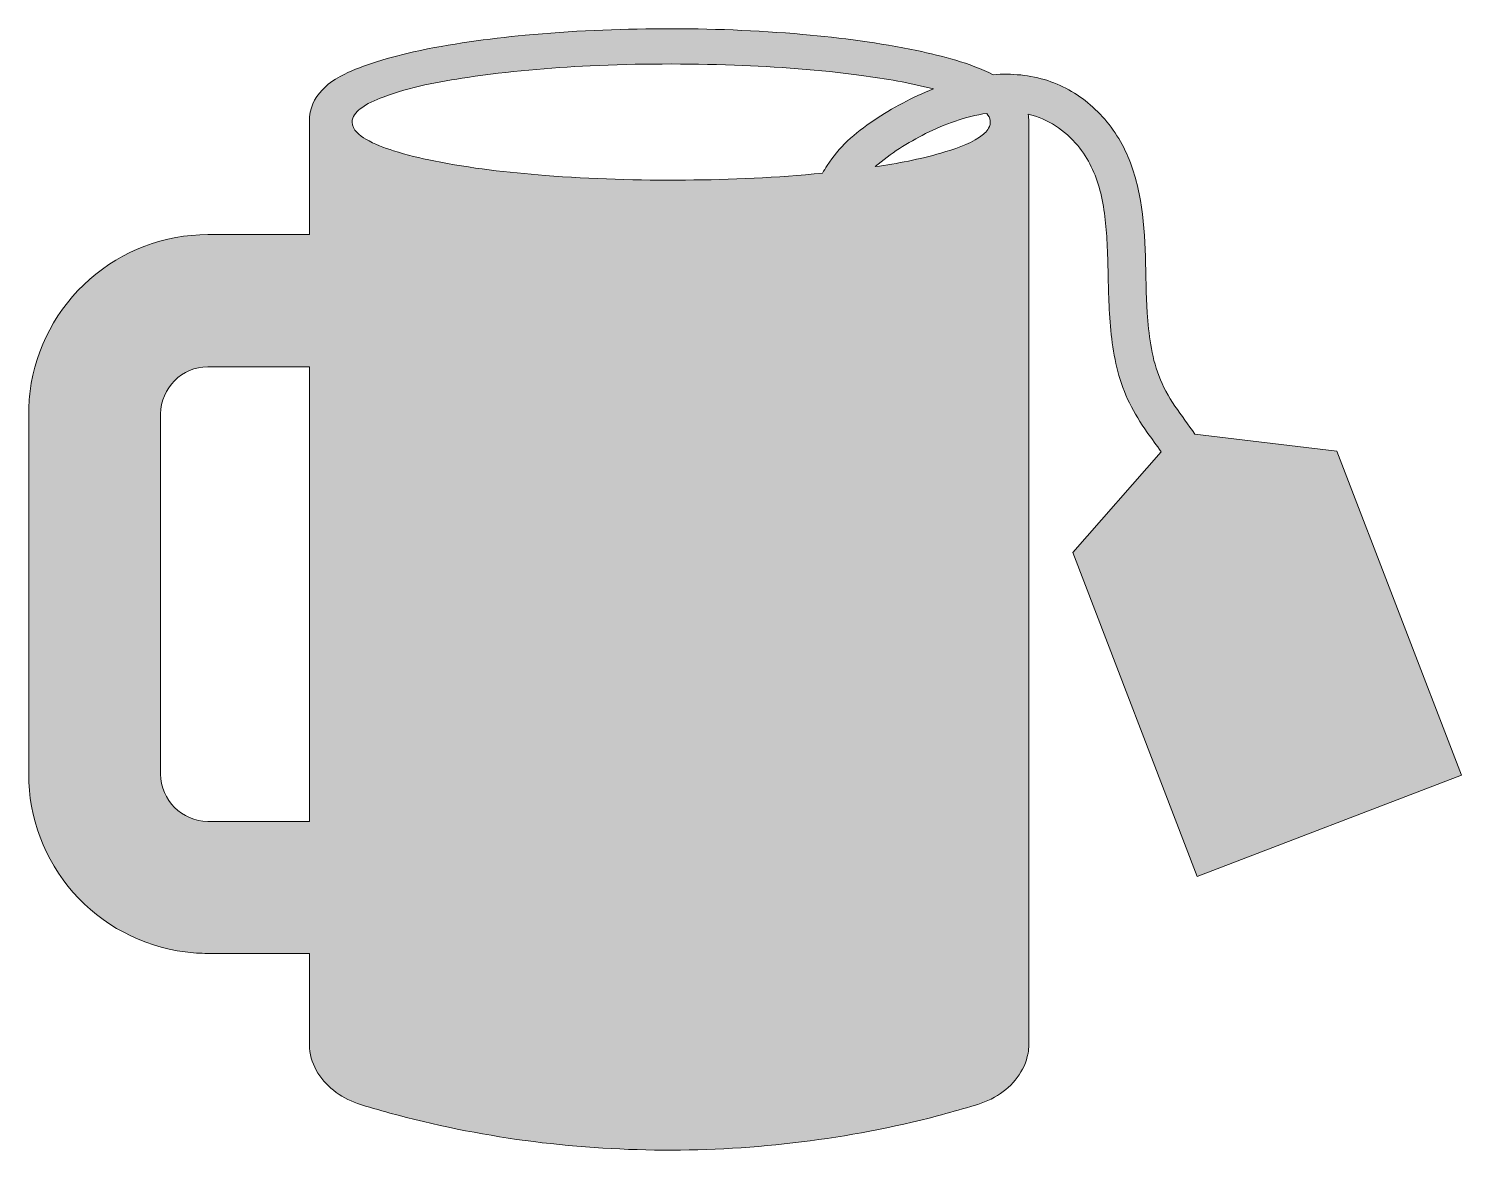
# Model space of a CAD drawing. Header units: inches. Extents: x 0 to 102, y 0 to 80.
import ezdxf

# ---------------------------------------------------------------- set-up
doc = ezdxf.new("R2010")
doc.units = ezdxf.units.IN
doc.header["$MEASUREMENT"] = 0
doc.layers.add('Layer 1', color=7, linetype='Continuous')

msp = doc.modelspace()

# ---------------------------------------------------------------- hatches: boundary and pattern name
at = {"layer": 'Layer 1', "true_color": 0x874533}
h = msp.add_hatch(color=17, dxfattribs=at)
h.dxf.hatch_style = 2
edge = h.paths.add_edge_path()
edge.add_spline(control_points=[(80.14, 54.92), (79.61, 56.34), (79.42, 57.87), (79.33, 59.37), (79.16, 62.03), (79.29, 64.72), (78.84, 67.35), (78.63, 68.56), (78.3, 69.76), (77.77, 70.87), (77.2, 72.04), (76.42, 73.1), (75.46, 73.97), (74.53, 74.81), (73.46, 75.46), (72.27, 75.84), (71.02, 76.25), (69.7, 76.36), (68.4, 76.26), (66.72, 77.11), (64.82, 77.58), (62.99, 77.97), (60.32, 78.53), (57.62, 78.88), (54.91, 79.12), (51.61, 79.41), (48.3, 79.53), (45, 79.52), (41.73, 79.51), (38.46, 79.37), (35.21, 79.06), (32.56, 78.81), (29.91, 78.45), (27.3, 77.88), (26.29, 77.65), (25.29, 77.39), (24.31, 77.06), (23.56, 76.81), (22.8, 76.52), (22.1, 76.14), (21.63, 75.88), (21.16, 75.57), (20.82, 75.16), (20.25, 74.63), (19.91, 73.86), (19.91, 72.94), (19.91, 72.94), (19.91, 64.92), (19.91, 64.92), (19.91, 64.92), (12.7, 64.92), (12.7, 64.92), (9.64, 64.92), (6.63, 63.78), (4.33, 61.76), (2.01, 59.73), (0.49, 56.88), (0.1, 53.82), (0.03, 53.29), (0, 52.75), (0, 52.21), (0, 52.21), (0, 26.66), (0, 26.66), (0, 23.59), (1.13, 20.59), (3.15, 18.28), (5.18, 15.97), (8.04, 14.44), (11.1, 14.05), (11.63, 13.99), (12.17, 13.95), (12.7, 13.95), (12.7, 13.95), (19.91, 13.95), (19.91, 13.95), (19.91, 13.95), (19.91, 7.47), (19.91, 7.47), (19.91, 6.18), (20.63, 5.02), (21.62, 4.24), (22.12, 3.83), (22.7, 3.52), (23.32, 3.31), (24.07, 3.05), (24.85, 2.85), (25.62, 2.63), (28.77, 1.77), (31.97, 1.12), (35.21, 0.68), (38.45, 0.25), (41.73, 0.02), (45, 0), (48.28, -0.02), (51.55, 0.18), (54.81, 0.58), (58.06, 0.99), (61.28, 1.6), (64.45, 2.43), (65.24, 2.64), (66.02, 2.86), (66.81, 3.09), (67.48, 3.29), (68.12, 3.5), (68.71, 3.88), (69.78, 4.55), (70.65, 5.6), (70.87, 6.87), (70.91, 7.06), (70.92, 7.27), (70.92, 7.47), (70.92, 7.47), (70.92, 72.94), (70.92, 72.94), (70.92, 73.12), (70.91, 73.29), (70.89, 73.46), (72.28, 73.14), (73.48, 72.32), (74.4, 71.23), (75.16, 70.31), (75.66, 69.22), (75.97, 68.08), (76.29, 66.85), (76.41, 65.58), (76.48, 64.32), (76.55, 62.85), (76.55, 61.38), (76.62, 59.91), (76.69, 58.33), (76.84, 56.74), (77.24, 55.21), (77.45, 54.45), (77.71, 53.7), (78.06, 52.99), (78.42, 52.26), (78.85, 51.57), (79.32, 50.9), (79.65, 50.44), (79.99, 49.98), (80.32, 49.52), (80.32, 49.52), (74.05, 42.39), (74.05, 42.39), (74.05, 42.39), (82.87, 19.4), (82.87, 19.4), (82.87, 19.4), (101.6, 26.59), (101.6, 26.59), (101.6, 26.59), (92.78, 49.57), (92.78, 49.57), (92.78, 49.57), (82.71, 50.77), (82.71, 50.77), (81.77, 52.1), (80.72, 53.38), (80.14, 54.92)], knot_values=[0, 0, 0, 0, 1, 1, 1, 2, 2, 2, 3, 3, 3, 4, 4, 4, 5, 5, 5, 6, 6, 6, 7, 7, 7, 8, 8, 8, 9, 9, 9, 10, 10, 10, 11, 11, 11, 12, 12, 12, 13, 13, 13, 14, 14, 14, 15, 15, 15, 16, 16, 16, 17, 17, 17, 18, 18, 18, 19, 19, 19, 20, 20, 20, 21, 21, 21, 22, 22, 22, 23, 23, 23, 24, 24, 24, 25, 25, 25, 26, 26, 26, 27, 27, 27, 28, 28, 28, 29, 29, 29, 30, 30, 30, 31, 31, 31, 32, 32, 32, 33, 33, 33, 34, 34, 34, 35, 35, 35, 36, 36, 36, 37, 37, 37, 38, 38, 38, 39, 39, 39, 40, 40, 40, 41, 41, 41, 42, 42, 42, 43, 43, 43, 44, 44, 44, 45, 45, 45, 46, 46, 46, 47, 47, 47, 48, 48, 48, 49, 49, 49, 50, 50, 50, 51, 51, 51, 52, 52, 52, 53, 53, 53, 53], degree=3, periodic=1)
edge = h.paths.add_edge_path()
edge.add_spline(control_points=[(9.36, 26.66), (9.36, 26.66), (9.36, 52.21), (9.36, 52.21), (9.36, 54.03), (10.88, 55.55), (12.7, 55.55), (12.7, 55.55), (19.91, 55.55), (19.91, 55.55), (19.91, 55.55), (19.91, 23.31), (19.91, 23.31), (19.91, 23.31), (12.7, 23.31), (12.7, 23.31), (10.88, 23.32), (9.36, 24.83), (9.36, 26.66)], knot_values=[0, 0, 0, 0, 1, 1, 1, 2, 2, 2, 3, 3, 3, 4, 4, 4, 5, 5, 5, 6, 6, 6, 6], degree=3, periodic=1)
edge = h.paths.add_edge_path()
edge.add_spline(control_points=[(23.5, 73.83), (23.99, 74.21), (24.57, 74.47), (25.15, 74.68), (27.06, 75.41), (29.11, 75.77), (31.12, 76.07), (34.01, 76.51), (36.92, 76.75), (39.83, 76.89), (43.23, 77.05), (46.64, 77.06), (50.05, 76.94), (53.06, 76.83), (56.08, 76.61), (59.07, 76.21), (60.78, 75.97), (62.49, 75.69), (64.17, 75.25), (62.67, 74.67), (61.25, 73.92), (59.93, 73.01), (59.28, 72.57), (58.64, 72.09), (58.07, 71.56), (57.52, 71.04), (57.03, 70.45), (56.63, 69.82), (56.51, 69.64), (56.4, 69.46), (56.3, 69.28), (53.07, 68.96), (49.82, 68.81), (46.57, 68.79), (43.25, 68.76), (39.93, 68.86), (36.63, 69.12), (33.98, 69.32), (31.34, 69.62), (28.73, 70.15), (27.77, 70.34), (26.81, 70.57), (25.88, 70.87), (25.2, 71.08), (24.53, 71.33), (23.92, 71.69), (23.49, 71.95), (22.93, 72.34), (22.93, 72.9), (22.93, 73.29), (23.22, 73.6), (23.5, 73.83)], knot_values=[0, 0, 0, 0, 1, 1, 1, 2, 2, 2, 3, 3, 3, 4, 4, 4, 5, 5, 5, 6, 6, 6, 7, 7, 7, 8, 8, 8, 9, 9, 9, 10, 10, 10, 11, 11, 11, 12, 12, 12, 13, 13, 13, 14, 14, 14, 15, 15, 15, 16, 16, 16, 17, 17, 17, 17], degree=3, periodic=1)
edge = h.paths.add_edge_path()
edge.add_spline(control_points=[(63.61, 72.08), (64.97, 72.77), (66.43, 73.3), (67.94, 73.52), (68.21, 73.21), (68.28, 72.82), (68.07, 72.46), (67.92, 72.2), (67.68, 72), (67.43, 71.83), (66.62, 71.28), (65.63, 70.97), (64.69, 70.7), (63.17, 70.26), (61.61, 69.97), (60.04, 69.74), (61.11, 70.67), (62.35, 71.45), (63.61, 72.08)], knot_values=[0, 0, 0, 0, 1, 1, 1, 2, 2, 2, 3, 3, 3, 4, 4, 4, 5, 5, 5, 6, 6, 6, 6], degree=3, periodic=1)

# ---------------------------------------------------------------- linework, layer by layer
at = {"layer": 'Layer 1', "lineweight": 0}
for points, knots in [([(80.14, 54.92), (79.61, 56.34), (79.42, 57.87), (79.33, 59.37), (79.16, 62.03), (79.29, 64.72), (78.84, 67.35), (78.63, 68.56), (78.3, 69.76), (77.77, 70.87), (77.2, 72.04), (76.42, 73.1), (75.46, 73.97), (74.53, 74.81), (73.46, 75.46), (72.27, 75.84), (71.02, 76.25), (69.7, 76.36), (68.4, 76.26), (66.72, 77.11), (64.82, 77.58), (62.99, 77.97), (60.32, 78.53), (57.62, 78.88), (54.91, 79.12), (51.61, 79.41), (48.3, 79.53), (45, 79.52), (41.73, 79.51), (38.46, 79.37), (35.21, 79.06), (32.56, 78.81), (29.91, 78.45), (27.3, 77.88), (26.29, 77.65), (25.29, 77.39), (24.31, 77.06), (23.56, 76.81), (22.8, 76.52), (22.1, 76.14), (21.63, 75.88), (21.16, 75.57), (20.82, 75.16), (20.25, 74.63), (19.91, 73.86), (19.91, 72.94), (19.91, 72.94), (19.91, 64.92), (19.91, 64.92), (19.91, 64.92), (12.7, 64.92), (12.7, 64.92), (9.64, 64.92), (6.63, 63.78), (4.33, 61.76), (2.01, 59.73), (0.49, 56.88), (0.1, 53.82), (0.03, 53.29), (0, 52.75), (0, 52.21), (0, 52.21), (0, 26.66), (0, 26.66), (0, 23.59), (1.13, 20.59), (3.15, 18.28), (5.18, 15.97), (8.04, 14.44), (11.1, 14.05), (11.63, 13.99), (12.17, 13.95), (12.7, 13.95), (12.7, 13.95), (19.91, 13.95), (19.91, 13.95), (19.91, 13.95), (19.91, 7.47), (19.91, 7.47), (19.91, 6.18), (20.63, 5.02), (21.62, 4.24), (22.12, 3.83), (22.7, 3.52), (23.32, 3.31), (24.07, 3.05), (24.85, 2.85), (25.62, 2.63), (28.77, 1.77), (31.97, 1.12), (35.21, 0.68), (38.45, 0.25), (41.73, 0.02), (45, 0), (48.28, -0.02), (51.55, 0.18), (54.81, 0.58), (58.06, 0.99), (61.28, 1.6), (64.45, 2.43), (65.24, 2.64), (66.02, 2.86), (66.81, 3.09), (67.48, 3.29), (68.12, 3.5), (68.71, 3.88), (69.78, 4.55), (70.65, 5.6), (70.87, 6.87), (70.91, 7.06), (70.92, 7.27), (70.92, 7.47), (70.92, 7.47), (70.92, 72.94), (70.92, 72.94), (70.92, 73.12), (70.91, 73.29), (70.89, 73.46), (72.28, 73.14), (73.48, 72.32), (74.4, 71.23), (75.16, 70.31), (75.66, 69.22), (75.97, 68.08), (76.29, 66.85), (76.41, 65.58), (76.48, 64.32), (76.55, 62.85), (76.55, 61.38), (76.62, 59.91), (76.69, 58.33), (76.84, 56.74), (77.24, 55.21), (77.45, 54.45), (77.71, 53.7), (78.06, 52.99), (78.42, 52.26), (78.85, 51.57), (79.32, 50.9), (79.65, 50.44), (79.99, 49.98), (80.32, 49.52), (80.32, 49.52), (74.05, 42.39), (74.05, 42.39), (74.05, 42.39), (82.87, 19.4), (82.87, 19.4), (82.87, 19.4), (101.6, 26.59), (101.6, 26.59), (101.6, 26.59), (92.78, 49.57), (92.78, 49.57), (92.78, 49.57), (82.71, 50.77), (82.71, 50.77), (81.77, 52.1), (80.72, 53.38), (80.14, 54.92)], [0, 0, 0, 0, 1, 1, 1, 2, 2, 2, 3, 3, 3, 4, 4, 4, 5, 5, 5, 6, 6, 6, 7, 7, 7, 8, 8, 8, 9, 9, 9, 10, 10, 10, 11, 11, 11, 12, 12, 12, 13, 13, 13, 14, 14, 14, 15, 15, 15, 16, 16, 16, 17, 17, 17, 18, 18, 18, 19, 19, 19, 20, 20, 20, 21, 21, 21, 22, 22, 22, 23, 23, 23, 24, 24, 24, 25, 25, 25, 26, 26, 26, 27, 27, 27, 28, 28, 28, 29, 29, 29, 30, 30, 30, 31, 31, 31, 32, 32, 32, 33, 33, 33, 34, 34, 34, 35, 35, 35, 36, 36, 36, 37, 37, 37, 38, 38, 38, 39, 39, 39, 40, 40, 40, 41, 41, 41, 42, 42, 42, 43, 43, 43, 44, 44, 44, 45, 45, 45, 46, 46, 46, 47, 47, 47, 48, 48, 48, 49, 49, 49, 50, 50, 50, 51, 51, 51, 52, 52, 52, 53, 53, 53, 53]), ([(23.5, 73.83), (23.99, 74.21), (24.57, 74.47), (25.15, 74.68), (27.06, 75.41), (29.11, 75.77), (31.12, 76.07), (34.01, 76.51), (36.92, 76.75), (39.83, 76.89), (43.23, 77.05), (46.64, 77.06), (50.05, 76.94), (53.06, 76.83), (56.08, 76.61), (59.07, 76.21), (60.78, 75.97), (62.49, 75.69), (64.17, 75.25), (62.67, 74.67), (61.25, 73.92), (59.93, 73.01), (59.28, 72.57), (58.64, 72.09), (58.07, 71.56), (57.52, 71.04), (57.03, 70.45), (56.63, 69.82), (56.51, 69.64), (56.4, 69.46), (56.3, 69.28), (53.07, 68.96), (49.82, 68.81), (46.57, 68.79), (43.25, 68.76), (39.93, 68.86), (36.63, 69.12), (33.98, 69.32), (31.34, 69.62), (28.73, 70.15), (27.77, 70.34), (26.81, 70.57), (25.88, 70.87), (25.2, 71.08), (24.53, 71.33), (23.92, 71.69), (23.49, 71.95), (22.93, 72.34), (22.93, 72.9), (22.93, 73.29), (23.22, 73.6), (23.5, 73.83)], [0, 0, 0, 0, 1, 1, 1, 2, 2, 2, 3, 3, 3, 4, 4, 4, 5, 5, 5, 6, 6, 6, 7, 7, 7, 8, 8, 8, 9, 9, 9, 10, 10, 10, 11, 11, 11, 12, 12, 12, 13, 13, 13, 14, 14, 14, 15, 15, 15, 16, 16, 16, 17, 17, 17, 17]), ([(63.61, 72.08), (64.97, 72.77), (66.43, 73.3), (67.94, 73.52), (68.21, 73.21), (68.28, 72.82), (68.07, 72.46), (67.92, 72.2), (67.68, 72), (67.43, 71.83), (66.62, 71.28), (65.63, 70.97), (64.69, 70.7), (63.17, 70.26), (61.61, 69.97), (60.04, 69.74), (61.11, 70.67), (62.35, 71.45), (63.61, 72.08)], [0, 0, 0, 0, 1, 1, 1, 2, 2, 2, 3, 3, 3, 4, 4, 4, 5, 5, 5, 6, 6, 6, 6]), ([(9.36, 26.66), (9.36, 26.66), (9.36, 52.21), (9.36, 52.21), (9.36, 54.03), (10.88, 55.55), (12.7, 55.55), (12.7, 55.55), (19.91, 55.55), (19.91, 55.55), (19.91, 55.55), (19.91, 23.31), (19.91, 23.31), (19.91, 23.31), (12.7, 23.31), (12.7, 23.31), (10.88, 23.32), (9.36, 24.83), (9.36, 26.66)], [0, 0, 0, 0, 1, 1, 1, 2, 2, 2, 3, 3, 3, 4, 4, 4, 5, 5, 5, 6, 6, 6, 6])]:
    msp.add_open_spline(points, degree=3, knots=knots, dxfattribs=at)

doc.saveas('drawing.dxf')
